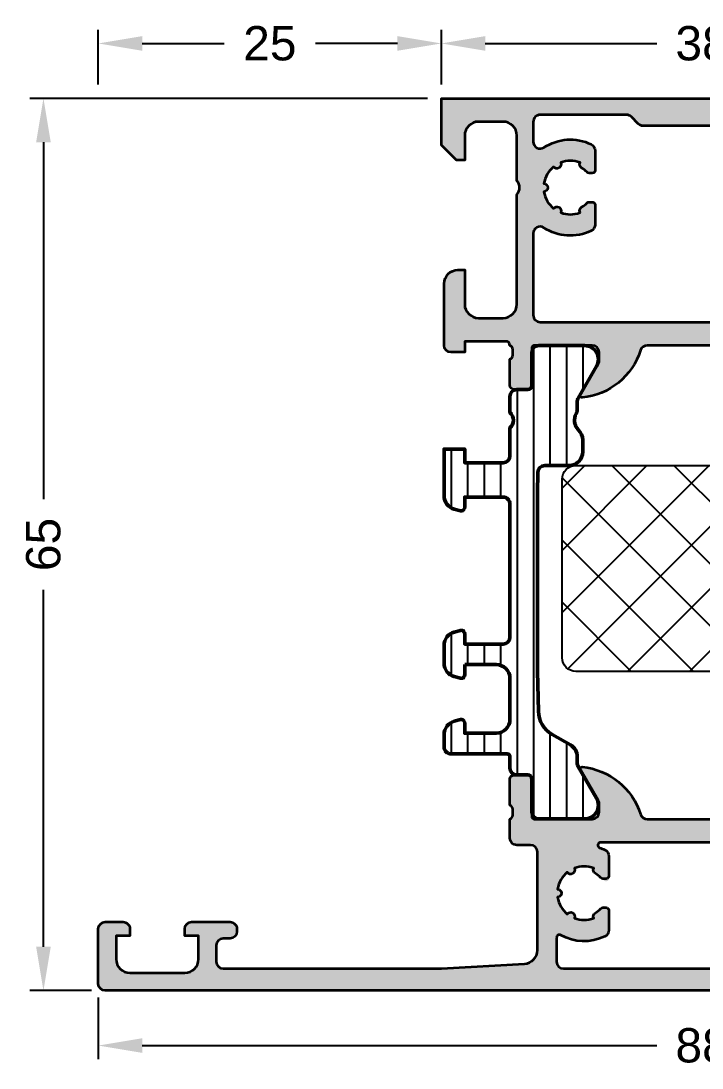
# Model space of a CAD drawing. Header units: millimetres. Extents: x 19 to 118.3, y 151.2 to 228.3.
# Drawn here: x 19 to 68.7, y 152 to 228.3 of the extents above; entities that cross this region are included whole.
import ezdxf

# ---------------------------------------------------------------- set-up
doc = ezdxf.new("R2010")
doc.units = ezdxf.units.MM
doc.header["$PDMODE"] = 1
doc.header["$PDSIZE"] = -0.001
for name, color, linetype, lineweight in [('S01_Bemaßung', 140, 'Continuous', 25), ('S03_AL_Kontur', 255, 'Continuous', 35), ('S04_AL_Schraffur', 253, 'Continuous', 25), ('S07_Isolation_Kontur', 91, 'Continuous', 50), ('S08_Isolation_Schraffur', 103, 'Continuous', 25), ('S35_Dämmung_Kontur', 3, 'Continuous', 25), ('S36_Dämmung_Schraffur', 120, 'Continuous', 25)]:
    doc.layers.add(name, color=color, linetype=linetype, lineweight=lineweight)
doc.styles.add('Arial', font='arial.ttf')
doc.dimstyles.new('1 zu 1', dxfattribs={"dimtxt": 2.5, "dimasz": 3.2, "dimexe": 1, "dimexo": 1, "dimgap": 1.5, "dimtad": 0, "dimdec": 1, "dimrnd": 0.5, "dimdsep": 46, "dimtxsty": 'Arial', "dimcen": 0, "dimclrd": 256, "dimclre": 256, "dimclrt": 256, "dimadec": 0, "dimazin": 0, "dimtfac": 1, "dimtdec": 1, "dimtofl": 0, "dimtmove": 0, "dimatfit": 1, "dimfxl": 1, "dimtolj": 1, "dimlwd": 25, "dimlwe": 25, "dimarcsym": 0})
pattern_1 = [(90, (0, 0), (-1.2, 7.347880794884119e-17), [])]

# ---------------------------------------------------------------- blocks, each defined once
blk = doc.blocks.new('581950_s')
at = {"layer": 'S04_AL_Schraffur'}
h = blk.add_hatch(color=256, dxfattribs=at)
h.dxf.hatch_style = 1
h.paths.add_polyline_path([(-56.21000000000001, 12.49999999999998, -0.4142135623730958), (-56.41000000000001, 12.69999999999999), (-56.41000000000001, 15.39999999999995, 0.4142135623730947), (-56.71000000000005, 15.69999999999999), (-57.69999999999997, 15.69999999999999, 0.4142135623730955), (-58.00000000000001, 15.39999999999995), (-58.00000000000001, 13.49999999999998, -0.3178372451957779), (-57.80000000000001, 13.21715728752537), (-57.8, 12.78284271247461, -0.3178372451957883), (-58.00000000000001, 12.49999999999999), (-58.00000000000001, 11.1, 0.4142135623730951), (-57.5, 10.6), (-56.49999999999999, 10.6, -0.4142135623730951), (-56, 10.1), (-56, 2.944488465311888, -0.3975921079079043), (-56.94295020946149, 1.946117130887915), (-63.00000000000001, 1.6), (-78.9, 1.600000000000003, -0.4142135623730957), (-79.4, 2.099999999999994), (-79.4, 3.300000000000001, -0.4142135623730951), (-78.9, 3.800000000000001), (-78.4, 3.800000000000001, 0.4142135623730939), (-77.9, 4.300000000000001, 0.5697274090743643), (-78.40000000000002, 4.999999999999993), (-81.20000000000002, 4.999999999999999, 0.4142135623730949), (-81.7, 4.500000000000006), (-81.7, 4), (-80.7, 4), (-80.7, 2.299999999999997, -0.4142135623730949), (-81.7, 1.299999999999997), (-85.70000000000002, 1.300000000000002, -0.414213562373098), (-86.70000000000002, 2.30000000000001), (-86.7, 4.000000000000001), (-85.7, 4.000000000000001), (-85.7, 4.499999999999992, 0.4142135623730951), (-86.20000000000002, 5), (-87.5, 5, 0.4142135623730948), (-88, 4.499999999999999), (-88, 0.5, 0.4142135623730949), (-87.5, 0), (-0.5, 0, 0.4142135623730949), (0, 0.5), (0, 4.499999999999999, 0.4142135623730953), (-0.5, 5.000000000000001), (-1.799999999999997, 5, 0.4142135623730945), (-2.299999999999997, 4.5), (-2.299999999999997, 4.000000000000001), (-1.299999999999997, 4.000000000000001), (-1.299999999999983, 2.300000000000006, -0.4142135623730976), (-2.299999999999983, 1.299999999999997), (-6.300000000000011, 1.299999999999997, -0.4142135623730976), (-7.300000000000011, 2.300000000000006), (-7.299999999999997, 4.000000000000001), (-6.299999999999997, 4.000000000000001), (-6.299999999999997, 4.499999999999999, 0.414213562373094), (-6.799999999999997, 4.999999999999998), (-9.600000000000001, 5.000000000000001, 0.4142135623730936), (-10.1, 4.500000000000001, 1.076162944455443), (-9.338771877431789, 3.739303984215583, -0.5688013135894707), (-8.600000000000001, 3.300000000000004), (-8.599999999999987, 2.100000000000016, -0.4142135623730996), (-9.100000000000001, 1.599999999999991), (-24.99999999999999, 1.6), (-31.05704979053853, 1.946117130887915, -0.3975921079079042), (-32.00000000000001, 2.944488465311895), (-32.00000000000001, 10.1, -0.4142135623730933), (-31.50000000000001, 10.6), (-30.5, 10.6, 0.4142135623730929), (-30, 11.1), (-30, 12.5, -0.3178372451957838), (-30.2, 12.78284271247461), (-30.2, 13.21715728752538, -0.3178372451957843), (-30, 13.5), (-30, 15.39999999999996, 0.4142135623730951), (-30.30000000000004, 15.7), (-31.28999999999996, 15.69999999999999, 0.4142135623730976), (-31.59, 15.39999999999996), (-31.59, 12.7, -0.4142135623730925), (-31.79, 12.5), (-36, 12.5, -0.414213562373094), (-36.49999999999999, 12.99999999999999), (-36.49999999999999, 13.7), (-35.11850454237764, 16.09282032302755, 0.6105378334010423), (-35.25165207940486, 16.29933548774935, 0.2992013024098273), (-39.52379788716601, 12.84758101255928, -0.3261337620560261), (-39.99999999999999, 12.49999999999999), (-48.00000000000001, 12.5, -0.326133762056025), (-48.47620211283399, 12.84758101255928, 0.2992013024098272), (-52.74834792059514, 16.29933548774935, 0.6105378334010375), (-52.88149545762238, 16.09282032302754), (-51.50000000000002, 13.69999999999999), (-51.50000000000002, 12.99999999999999, -0.4142135623730948), (-52.00000000000002, 12.49999999999999)])
h.paths.add_polyline_path([(-53.30442371937699, 8.9183198903325, -0.186933100128883), (-51.89557628062261, 8.9183198903325, 0.3918366946533263), (-51.77499999999981, 8.528941916244325, -0.07647775341244831), (-51.3836216324308, 8.214864864864866, 0.21024712146092), (-51.23618183030121, 8.149999999999997, 1.19962126597596), (-50.79999999999981, 8.349999999999998), (-50.79999999999981, 9.80370116691915, 0.288260422126538), (-51.08333333333315, 10.25431802807236, 0.02948123197206771), (-51.46486486486462, 10.41081081081079, -0.8471270883830349), (-51.39999999999976, 10.79999999999998), (-36.60000000000004, 10.79999999999999, -0.8471270883830417), (-36.53513513513518, 10.41081081081079, 0.0294812319720695), (-36.91666666666667, 10.25431802807234, 0.2882604221265366), (-37.20000000000002, 9.80370116691915), (-37.20000000000001, 8.34999999999999, 0.4142135623730914), (-37.00000000000001, 8.149999999999993, 0.3824112240604318), (-36.75834718393131, 8.036692547160431, -0.1113309304200772), (-36.22500000000001, 8.52894191624432, 0.3918366946533107), (-36.10442371937722, 8.918319890332493, -0.1869331001288865), (-34.69557628062282, 8.918319890332505, 0.925820099772047), (-34.17750064245414, 8.619208781175226, -0.1869331001288867), (-33.47307692307693, 7.399111109157282, 0.9258200997726229), (-33.47307692307693, 6.800888890842706, -0.1869331001288827), (-34.17750064245412, 5.580791218824782, 0.9258200997727468), (-34.69557628062283, 5.281680109667488, -0.1869331001288805), (-36.10442371937719, 5.281680109667509, 0.3918366946533119), (-36.22500000000001, 5.671058083755673, -0.07647775341244949), (-36.61637836756902, 5.985135135135132, 0.2102471214609144), (-36.7638181696986, 6.049999999999995, 1.199621265976004), (-37.20000000000001, 5.849999999999995), (-37.20000000000001, 4.396298833080838, 0.2882604221265336), (-36.91666666666667, 3.945681971927643, 0.243723788041521), (-33.69729729729731, 4.042091645223985, -0.5721834887355883), (-33.40000000000001, 3.867354024951071), (-33.40000000000001, 2.099999999999987, -0.4142135623730953), (-33.90000000000001, 1.599999999999987), (-54.1, 1.599999999999985, -0.4142135623730947), (-54.6, 2.099999999999984), (-54.6, 3.86735402495118, -0.5721834887356052), (-54.30270270270269, 4.042091645224092, 0.2437237880415377), (-51.08333333333314, 3.945681971927647, 0.2882604221265338), (-50.79999999999981, 4.396298833080833), (-50.79999999999981, 5.849999999999997, 0.4142135623730888), (-50.9999999999998, 6.049999999999997, 0.382411224060414), (-51.24165281606848, 6.163307452839602, -0.111330930420084), (-51.77499999999981, 5.671058083755669, 0.3918366946533235), (-51.89557628062261, 5.281680109667494, -0.1869331001288834), (-53.304423719377, 5.281680109667494, 0.9258200997726252), (-53.82249935754569, 5.58079121882478, -0.1869331001288832), (-54.52692307692288, 6.80088889084271, 0.9258200997725219), (-54.52692307692288, 7.39911110915728, -0.186933100128884), (-53.82249935754569, 8.61920878117521, 0.9258200997726783)], flags=16)
at = {"layer": 'S03_AL_Kontur'}
for points in [[(-48.47620211283399, 12.84758101255928, 0.3261337620560246), (-48.00000000000001, 12.5), (-39.99999999999999, 12.49999999999999, 0.326133762056025), (-39.52379788716601, 12.84758101255928, -0.2992013024098274), (-35.25165207940486, 16.29933548774935, -0.6105378334010445), (-35.11850454237764, 16.09282032302755), (-36.49999999999999, 13.69999999999999), (-36.49999999999999, 12.99999999999999, 0.414213562373095), (-36, 12.5), (-31.79, 12.5, 0.414213562373095), (-31.59, 12.7), (-31.59, 15.39999999999996, -0.414213562373095), (-31.28999999999996, 15.69999999999999), (-30.30000000000004, 15.7, -0.414213562373095), (-30, 15.39999999999996), (-30, 13.5, 0.3178372451957844), (-30.2, 13.21715728752538), (-30.2, 12.78284271247461, 0.3178372451957838), (-30, 12.5), (-30, 11.1, -0.414213562373095), (-30.5, 10.6), (-31.50000000000001, 10.6, 0.414213562373095), (-32.00000000000001, 10.1), (-32.00000000000001, 2.944488465311892, 0.3975921079079042), (-31.05704979053852, 1.946117130887915), (-25, 1.6), (-9.100000000000001, 1.599999999999991, 0.414213562373089), (-8.599999999999984, 2.09999999999999), (-8.6, 3.3, 0.4142135623730957), (-9.099999999999993, 3.799999999999994), (-9.6, 3.8, -0.414213562373094), (-10.1, 4.3), (-10.1, 4.500000000000001, -0.4142135623730937), (-9.6, 5.000000000000001), (-6.800000000000001, 4.999999999999999, -0.414213562373094), (-6.3, 4.5), (-6.3, 4.000000000000001), (-7.3, 4.000000000000001), (-7.300000000000011, 2.299999999999999, 0.4142135623730954), (-6.30000000000001, 1.299999999999997), (-2.299999999999984, 1.299999999999998, 0.4142135623730954), (-1.299999999999985, 2.299999999999998), (-1.3, 4.000000000000001), (-2.3, 4.000000000000001), (-2.3, 4.5, -0.414213562373094), (-1.799999999999997, 4.999999999999999), (-0.5000000000000002, 5, -0.4142135623730937), (-6.938893903907228e-17, 4.500000000000001), (-8.302440823111725e-18, 0.4999999999999999, -0.4142135623730948), (-0.4999999999999982, -1.387778780781446e-16), (-87.5, -1.734723475976807e-16, -0.4142135623730948), (-88, 0.5), (-88, 4.500000000000001, -0.4142135623730937), (-87.5, 5), (-86.20000000000002, 4.999999999999999, -0.414213562373094), (-85.7, 4.5), (-85.7, 4.000000000000001), (-86.7, 4.000000000000001), (-86.70000000000002, 2.299999999999999, 0.4142135623730955), (-85.70000000000002, 1.300000000000001), (-81.7, 1.299999999999998, 0.4142135623730953), (-80.7, 2.299999999999998), (-80.7, 4), (-81.7, 4), (-81.7, 4.5, -0.4142135623730944), (-81.20000000000002, 4.999999999999999), (-78.40000000000002, 4.999999999999993, -0.414213562373098), (-77.9, 4.499999999999994), (-77.9, 4.300000000000001, -0.4142135623730944), (-78.4, 3.8), (-78.9, 3.800000000000001, 0.414213562373095), (-79.4, 3.300000000000001), (-79.4, 2.099999999999982, 0.4142135623730842), (-78.90000000000002, 1.600000000000003), (-63.00000000000001, 1.600000000000002), (-56.94295020946149, 1.946117130887915, 0.3975921079079057), (-56, 2.944488465311893), (-56, 10.1, 0.414213562373095), (-56.49999999999999, 10.6), (-57.5, 10.6, -0.414213562373095), (-58.00000000000001, 11.1), (-58.00000000000001, 12.49999999999999, 0.3178372451957844), (-57.8, 12.78284271247461), (-57.80000000000001, 13.21715728752537, 0.3178372451957824), (-58.00000000000001, 13.49999999999998), (-58.00000000000001, 15.39999999999995, -0.414213562373095), (-57.69999999999997, 15.69999999999999), (-56.71000000000005, 15.69999999999999, -0.414213562373095), (-56.41000000000001, 15.39999999999995), (-56.41000000000001, 12.69999999999999, 0.414213562373095), (-56.21000000000001, 12.49999999999998), (-52.00000000000002, 12.49999999999999, 0.414213562373095), (-51.50000000000002, 12.99999999999999), (-51.50000000000002, 13.69999999999999), (-52.88149545762238, 16.09282032302754, -0.6105378334010115), (-52.74834792059515, 16.29933548774935, -0.2992013024098277)], [(-37.00000000000001, 6.049999999999995), (-36.7638181696986, 6.049999999999995, -0.210247121460916), (-36.61637836756902, 5.985135135135129, 0.0764777534124499), (-36.22500000000001, 5.67105808375567, -0.3918366946533232), (-36.1044237193772, 5.281680109667493, 0.186933100128883), (-34.69557628062282, 5.281680109667491, -0.9258200997726024), (-34.17750064245412, 5.580791218824777, 0.1869331001288835), (-33.47307692307693, 6.800888890842709, -0.9258200997725574), (-33.47307692307693, 7.399111109157282, 0.1869331001288832), (-34.17750064245412, 8.619208781175212, -0.9258200997725473), (-34.69557628062282, 8.918319890332498, 0.186933100128883), (-36.10442371937719, 8.9183198903325, -0.3918366946533279), (-36.22500000000001, 8.52894191624432, 0.0764777534124498), (-36.61637836756902, 8.214864864864861, -0.2102471214609078), (-36.76381816969859, 8.149999999999995), (-37.00000000000001, 8.149999999999993, -0.4142135623730966), (-37.20000000000001, 8.349999999999994), (-37.20000000000001, 9.80370116691915, -0.2882604221265337), (-36.91666666666668, 10.25431802807234, -0.02948123197207033), (-36.53513513513517, 10.4108108108108, 0.8471270883830293), (-36.60000000000004, 10.79999999999999), (-51.39999999999976, 10.79999999999998, 0.8471270883830185), (-51.46486486486463, 10.4108108108108, -0.02948123197206915), (-51.08333333333314, 10.25431802807235, -0.2882604221265289), (-50.79999999999981, 9.803701166919152), (-50.79999999999981, 8.349999999999998, -0.414213562373095), (-50.99999999999981, 8.149999999999997), (-51.23618183030121, 8.149999999999997, -0.2102471214609036), (-51.3836216324308, 8.214864864864857, 0.07647775341244925), (-51.7749999999998, 8.528941916244321, -0.3918366946533328), (-51.89557628062261, 8.9183198903325, 0.186933100128883), (-53.30442371937699, 8.9183198903325, -0.9258200997726793), (-53.82249935754569, 8.61920878117521, 0.1869331001288839), (-54.52692307692288, 7.399111109157282, -0.9258200997725302), (-54.52692307692288, 6.800888890842711, 0.1869331001288838), (-53.82249935754569, 5.580791218824778, -0.9258200997725479), (-53.304423719377, 5.281680109667494, 0.186933100128883), (-51.89557628062261, 5.281680109667493, -0.3918366946533307), (-51.7749999999998, 5.671058083755671, 0.07647775341244935), (-51.3836216324308, 5.985135135135135, -0.2102471214609078), (-51.23618183030122, 6.049999999999995), (-50.9999999999998, 6.049999999999997, -0.4142135623730901), (-50.79999999999981, 5.849999999999996), (-50.79999999999981, 4.396298833080841, -0.2882604221265395), (-51.08333333333314, 3.945681971927646, -0.243723788041538), (-54.3027027027027, 4.042091645224095, 0.5721834887355823), (-54.6, 3.867354024951185), (-54.6, 2.099999999999986, 0.4142135623730963), (-54.1, 1.599999999999985), (-33.90000000000001, 1.599999999999988, 0.4142135623730954), (-33.40000000000001, 2.099999999999988), (-33.40000000000001, 3.867354024951069, 0.5721834887355814), (-33.69729729729731, 4.042091645223985, -0.2437237880415216), (-36.91666666666668, 3.945681971927645, -0.2882604221265319), (-37.20000000000001, 4.396298833080839), (-37.20000000000001, 5.849999999999994, -0.4142135623730966)]]:
    blk.add_lwpolyline(points, format="xyb", close=True, dxfattribs=at)
blk = doc.blocks.new('587300_s')
at = {"layer": 'S04_AL_Schraffur'}
h = blk.add_hatch(color=256, dxfattribs=at)
h.dxf.hatch_style = 1
edge = h.paths.add_edge_path()
edge.add_arc((-37.30000000000001, -18), 0.4999999999999964, 179.9999999999996, 270, ccw=False)
edge.add_line((-37.8, -18), (-37.8, -13.50000000000001))
edge.add_arc((-36.8, -13.50000000000001), 1, 90, 179.9999999999999, ccw=False)
edge.add_line((-36.8, -12.50000000000001), (-36.3, -12.50000000000001))
edge.add_line((-36.3, -12.50000000000001), (-36.3, -15.00000000000001))
edge.add_arc((-35.3, -15.00000000000001), 1, 180, 270)
edge.add_line((-35.3, -16.00000000000001), (-33.5, -16.00000000000001))
edge.add_arc((-33.5, -15.00000000000001), 1, 270, 360)
edge.add_line((-32.5, -15.00000000000001), (-32.5, -6.999999999999995))
edge.add_arc((-33.025, -6.499999999999999), 0.7249999999999959, 316.3971810272966, 403.6028189727034)
edge.add_line((-32.5, -6.000000000000004), (-32.5, -2.700000000000009))
edge.add_arc((-33.5, -2.70000000000001), 1, 5.088887490341627e-14, 90)
edge.add_line((-33.5, -1.700000000000009), (-35.3, -1.700000000000009))
edge.add_arc((-35.3, -2.700000000000009), 0.9999999999999998, 90, 180)
edge.add_line((-36.3, -2.700000000000009), (-36.3, -4.500000000000009))
edge.add_line((-36.3, -4.500000000000009), (-36.90000000000001, -4.50000000000001))
edge.add_line((-36.90000000000001, -4.50000000000001), (-38, -3.400000000000008))
edge.add_line((-38, -3.400000000000008), (-38, 0))
edge.add_line((-38, 0), (0, 0))
edge.add_line((0, 0), (8.326672684688674e-16, -3.399999999999999))
edge.add_line((8.326672684688674e-16, -3.399999999999999), (-1.099999999999999, -4.500000000000001))
edge.add_line((-1.099999999999999, -4.500000000000001), (-1.699999999999999, -4.5))
edge.add_line((-1.699999999999999, -4.5), (-1.7, -2.7))
edge.add_arc((-2.7, -2.7), 1, 0, 90)
edge.add_line((-2.7, -1.7), (-4.500000000000002, -1.700000000000002))
edge.add_arc((-4.500000000000001, -2.7), 0.9999999999999987, 90.00000000000006, 180)
edge.add_line((-5.5, -2.700000000000001), (-5.5, -6))
edge.add_arc((-4.975000000000001, -6.499999999999999), 0.724999999999999, 136.3971810272964, 223.6028189727036)
edge.add_line((-5.5, -6.999999999999998), (-5.499999999999998, -15))
edge.add_arc((-4.499999999999996, -15.00000000000001), 1.000000000000002, 179.9999999999999, 269.9999999999999)
edge.add_line((-4.499999999999998, -16.00000000000001), (-2.7, -16))
edge.add_arc((-2.7, -15), 1, 270, 360.0000000000001)
edge.add_line((-1.699999999999999, -15), (-1.699999999999998, -12.5))
edge.add_line((-1.699999999999998, -12.5), (-1.199999999999995, -12.5))
edge.add_arc((-1.199999999999995, -13.5), 1, 0, 90, ccw=False)
edge.add_line((-0.1999999999999949, -13.5), (-0.199999999999995, -18))
edge.add_arc((-0.6999999999999932, -18), 0.4999999999999981, 269.9999999999998, 359.9999999999996, ccw=False)
edge.add_line((-0.699999999999995, -18.5), (-1.699999999999995, -18.5))
edge.add_line((-1.699999999999995, -18.5), (-1.699999999999995, -17.7))
edge.add_line((-1.699999999999995, -17.7), (-4.700000000000003, -17.7))
edge.add_arc((-4.700000000000003, -18), 0.3000000000000007, 90, 179.9999999999993)
edge.add_arc((-4.900000000000005, -18.28284271247462), 0.3000000000000024, 109.4712206344903, 180)
edge.add_line((-5.200000000000005, -18.28284271247462), (-5.200000000000005, -18.71715728752538))
edge.add_arc((-4.900000000000003, -18.71715728752538), 0.3000000000000016, 179.9999999999993, 250.5287793655092)
edge.add_line((-5.000000000000004, -19), (-5.000000000000004, -20.89999999999996))
edge.add_arc((-5.300000000000045, -20.89999999999996), 0.3000000000000416, -89.99999999999949, 6.252776074688882e-13, ccw=False)
edge.add_line((-5.300000000000042, -21.2), (-6.289999999999962, -21.2))
edge.add_arc((-6.289999999999964, -20.89999999999996), 0.3000000000000398, 180.0000000000007, 270.0000000000003, ccw=False)
edge.add_line((-6.590000000000003, -20.89999999999996), (-6.590000000000003, -18.2))
edge.add_arc((-6.790000000000003, -18.2), 0.1999999999999993, 1.017777498068329e-12, 90.00000000000026)
edge.add_line((-6.790000000000004, -18), (-11, -18))
edge.add_arc((-11, -18.5), 0.5, 90, 180)
edge.add_line((-11.5, -18.5), (-11.5, -19.2))
edge.add_line((-11.5, -19.2), (-10.11850454237764, -21.59282032302755))
edge.add_arc((-10.2381197846483, -21.6618802153517), 0.1381197846482974, -95.6225775507931, 29.999999999999773, ccw=False)
edge.add_arc((-9.761776758826198, -16.82339113815219), 5.000000000000004, 197.7484163560702, 264.37742244920645, ccw=False)
edge.add_arc((-15, -18.5), 0.4999999999999932, 17.74841635607013, 90.0000000000002)
edge.add_line((-15, -18), (-23.00000000000001, -18))
edge.add_arc((-23.00000000000001, -18.5), 0.5, 90, 162.2515836439297)
edge.add_arc((-28.23822324117382, -16.82339113815219), 5.000000000000005, 275.62257755079366, 342.2515836439299, ccw=False)
edge.add_arc((-27.76188021535171, -21.6618802153517), 0.1381197846482982, 149.9999999999998, 275.62257755079236, ccw=False)
edge.add_line((-27.88149545762237, -21.59282032302755), (-26.50000000000001, -19.2))
edge.add_line((-26.50000000000001, -19.2), (-26.50000000000001, -18.5))
edge.add_arc((-27.00000000000001, -18.5), 0.5, 0, 89.99999999999959)
edge.add_line((-27.00000000000001, -18), (-31.21000000000001, -18))
edge.add_arc((-31.21000000000001, -18.2), 0.2000000000000028, 90, 179.999999999999)
edge.add_line((-31.41000000000001, -18.2), (-31.41000000000001, -20.89999999999996))
edge.add_arc((-31.71000000000005, -20.89999999999996), 0.3000000000000398, -89.99999999999932, 0, ccw=False)
edge.add_line((-31.71000000000005, -21.2), (-32.69999999999997, -21.2))
edge.add_arc((-32.69999999999997, -20.89999999999996), 0.3000000000000398, 180, 270, ccw=False)
edge.add_line((-33.00000000000001, -20.89999999999996), (-33.00000000000001, -19))
edge.add_arc((-33.1, -18.71715728752538), 0.2999999999999976, 289.4712206344897, 360)
edge.add_line((-32.8, -18.71715728752538), (-32.8, -18.28284271247462))
edge.add_arc((-33.10000000000001, -18.28284271247462), 0.3000000000000043, 359.9999999999994, 430.528779365509)
edge.add_arc((-33.3, -18), 0.2999999999999972, 0, 90)
edge.add_line((-33.3, -17.7), (-36.30000000000001, -17.7))
edge.add_line((-36.30000000000001, -17.7), (-36.30000000000001, -18.5))
edge.add_line((-36.30000000000001, -18.5), (-37.30000000000001, -18.5))
edge = h.paths.add_edge_path(flags=16)
edge.add_arc((-30.79999999999999, -3.159341382301986), 0.5, 180, 303.3670129692313)
edge.add_arc((-28.6, -6.500000000000002), 3.500000000000004, 64.32071138054312, 123.36701296923181, ccw=False)
edge.add_arc((-27.29999999999999, -3.796298833080842), 0.4999999999999972, -2.2737367544323206e-13, 64.32071138054317, ccw=False)
edge.add_line((-26.8, -3.796298833080844), (-26.8, -5.249999999999999))
edge.add_arc((-27, -5.25), 0.2000000000000028, -89.99999999999898, 2.8421709430404007e-13, ccw=False)
edge.add_line((-27, -5.45), (-27.23618183030141, -5.45))
edge.add_arc((-27.23618183030142, -5.249999999999998), 0.200000000000002, 222.506642302707, 270.000000000001, ccw=False)
edge.add_arc((-28.6, -6.499999999999996), 1.649999999999999, 42.5066423027062, 59.99999999999986)
edge.add_arc((-27.625, -4.811250462620348), 0.2999999999999983, 154.4117257857694, 239.99999999999932, ccw=False)
edge.add_arc((-28.59999999999999, -6.500000000000002), 1.950000000000002, 68.82345157154036, 111.1765484284597)
edge.add_arc((-29.575, -4.811250462620345), 0.2999999999999981, -145.58827421422978, 25.588274214230182, ccw=False)
edge.add_arc((-28.6, -6.499999999999999), 1.949999999999998, 128.8234515715403, 171.1765484284597)
edge.add_arc((-30.55, -6.5), 0.2999999999999992, -85.5882742142295, 85.5882742142295, ccw=False)
edge.add_arc((-28.6, -6.499999999999997), 1.949999999999998, 188.8234515715404, 231.1765484284597)
edge.add_arc((-29.575, -8.188749537379653), 0.3000000000000002, -25.58827421423041, 145.5882742142295, ccw=False)
edge.add_arc((-28.6, -6.499999999999998), 1.950000000000002, 248.8234515715403, 291.1765484284597)
edge.add_arc((-27.625, -8.18874953737965), 0.2999999999999993, 120.0000000000008, 205.5882742142307, ccw=False)
edge.add_arc((-28.6, -6.500000000000002), 1.649999999999998, 300.0000000000002, 317.4933576972938)
edge.add_arc((-27.23618183030142, -7.750000000000002), 0.2000000000000014, 89.99999999999898, 137.4933576972927, ccw=False)
edge.add_line((-27.23618183030141, -7.55), (-27, -7.549999999999998))
edge.add_arc((-27, -7.749999999999998), 0.2000000000000002, -2.2737367544323206e-13, 89.99999999999898, ccw=False)
edge.add_line((-26.8, -7.749999999999999), (-26.8, -9.203701166919155))
edge.add_arc((-27.29999999999999, -9.203701166919155), 0.4999999999999964, -64.32071138054329, 0, ccw=False)
edge.add_arc((-28.6, -6.499999999999998), 3.500000000000003, 236.63298703076822, 295.67928861945694, ccw=False)
edge.add_arc((-30.8, -9.840658617698011), 0.499999999999999, 56.63298703076838, 180)
edge.add_line((-31.3, -9.840658617698011), (-31.3, -15.8))
edge.add_arc((-30.8, -15.80000000000001), 0.5, 179.9999999999998, 269.9999999999996)
edge.add_line((-30.8, -16.3), (-7.200000000000003, -16.3))
edge.add_arc((-7.200000000000001, -15.8), 0.5, 269.9999999999999, 360)
edge.add_line((-6.700000000000001, -15.8), (-6.700000000000001, -9.840658617698011))
edge.add_arc((-7.200000000000002, -9.840658617698011), 0.5000000000000009, 0, 123.3670129692319)
edge.add_arc((-9.400000000000006, -6.5), 3.5, 244.3207113805432, 303.36701296923184, ccw=False)
edge.add_arc((-10.7, -9.203701166919155), 0.5000000000000016, 180, 244.320711380543, ccw=False)
edge.add_line((-11.2, -9.203701166919155), (-11.2, -7.75))
edge.add_arc((-11, -7.75), 0.2000000000000011, 90, 180, ccw=False)
edge.add_line((-11, -7.549999999999999), (-10.76381816969859, -7.549999999999999))
edge.add_arc((-10.76381816969858, -7.749999999999997), 0.1999999999999984, 42.506642302705984, 90.00000000000051, ccw=False)
edge.add_arc((-9.399999999999999, -6.499999999999995), 1.650000000000005, 222.5066423027064, 240)
edge.add_arc((-10.375, -8.188749537379655), 0.3000000000000014, -25.588274214229784, 59.999999999999716, ccw=False)
edge.add_arc((-9.400000000000002, -6.500000000000001), 1.949999999999999, 248.8234515715403, 291.1765484284597)
edge.add_arc((-8.425, -8.188749537379653), 0.2999999999999993, 34.411725785769875, 205.5882742142299, ccw=False)
edge.add_arc((-9.4, -6.5), 1.949999999999999, 308.8234515715403, 351.1765484284596)
edge.add_arc((-7.450000000000002, -6.5), 0.2999999999999999, 94.41172578576999, 265.58827421423, ccw=False)
edge.add_arc((-9.4, -6.499999999999999), 1.949999999999999, 8.823451571540302, 51.17654842845965)
edge.add_arc((-8.425, -4.811250462620345), 0.2999999999999992, 154.4117257857704, 325.5882742142298, ccw=False)
edge.add_arc((-9.400000000000002, -6.500000000000001), 1.95, 68.82345157154035, 111.1765484284596)
edge.add_arc((-10.375, -4.811250462620345), 0.3000000000000006, -59.999999999999716, 25.588274214229614, ccw=False)
edge.add_arc((-9.4, -6.500000000000002), 1.650000000000001, 120, 137.4933576972936)
edge.add_arc((-10.76381816969858, -5.250000000000001), 0.1999999999999977, 269.999999999999, 317.49335769729305, ccw=False)
edge.add_line((-10.76381816969859, -5.449999999999999), (-11, -5.450000000000001))
edge.add_arc((-11, -5.25), 0.2000000000000011, 180, 270, ccw=False)
edge.add_line((-11.2, -5.25), (-11.2, -3.796298833080845))
edge.add_arc((-10.7, -3.796298833080846), 0.5, 115.67928861945691, 179.9999999999999, ccw=False)
edge.add_arc((-9.4, -6.5), 3.499999999999999, 56.63298703076822, 115.67928861945691, ccw=False)
edge.add_arc((-7.200000000000001, -3.159341382301987), 0.5000000000000003, 236.6329870307682, 360)
edge.add_line((-6.700000000000001, -3.159341382301987), (-6.700000000000001, -1.699999999999999))
edge.add_arc((-7.200000000000001, -1.7), 0.5, 2.544443745170813e-14, 90.0000000000001)
edge.add_line((-7.200000000000002, -1.199999999999999), (-13.49289321881345, -1.200000000000001))
edge.add_arc((-13.49289321881345, -1.7), 0.4999999999999998, 90, 134.9999999999999)
edge.add_line((-13.84644660940673, -1.346446609406726), (-14.35355339059327, -1.853553390593275))
edge.add_arc((-14.70710678118655, -1.500000000000002), 0.5000000000000001, 270.0000000000002, 315.00000000000017, ccw=False)
edge.add_line((-14.70710678118655, -2.000000000000002), (-23.29289321881346, -2.000000000000002))
edge.add_arc((-23.29289321881345, -1.500000000000003), 0.4999999999999991, 224.9999999999996, 269.9999999999996, ccw=False)
edge.add_line((-23.64644660940673, -1.853553390593274), (-24.15355339059328, -1.346446609406728))
edge.add_arc((-24.50710678118655, -1.700000000000002), 0.4999999999999996, 45.00000000000009, 90)
edge.add_line((-24.50710678118655, -1.200000000000002), (-30.8, -1.200000000000002))
edge.add_arc((-30.8, -1.700000000000001), 0.4999999999999982, 90, 180.0000000000003)
edge.add_line((-31.29999999999999, -1.700000000000004), (-31.29999999999999, -3.159341382301986))
at = {"layer": 'S03_AL_Kontur'}
for points in [[(-37.30000000000001, -18.5, -0.414213562373095), (-37.8, -18), (-37.8, -13.50000000000001, -0.414213562373095), (-36.8, -12.50000000000001), (-36.3, -12.50000000000001), (-36.3, -15.00000000000001, 0.414213562373095), (-35.3, -16.00000000000001), (-33.5, -16.00000000000001, 0.414213562373095), (-32.5, -15.00000000000001), (-32.5, -6.999999999999995, 0.3999999999999965), (-32.5, -6.000000000000004), (-32.5, -2.700000000000009, 0.4142135623730947), (-33.5, -1.700000000000009), (-35.3, -1.700000000000009, 0.414213562373095), (-36.3, -2.700000000000009), (-36.3, -4.500000000000009), (-36.90000000000001, -4.50000000000001), (-38, -3.400000000000008), (-38, 0), (0, 0), (8.326672684688674e-16, -3.399999999999999), (-1.099999999999999, -4.500000000000001), (-1.699999999999999, -4.5), (-1.7, -2.7, 0.414213562373095), (-2.7, -1.7), (-4.500000000000002, -1.700000000000002, 0.414213562373095), (-5.5, -2.700000000000001), (-5.5, -6, 0.4), (-5.5, -6.999999999999998), (-5.499999999999998, -15, 0.414213562373095), (-4.499999999999998, -16.00000000000001), (-2.7, -16, 0.414213562373095), (-1.699999999999999, -15), (-1.699999999999998, -12.5), (-1.199999999999995, -12.5, -0.414213562373095), (-0.1999999999999949, -13.5), (-0.199999999999995, -18, -0.4142135623730951), (-0.699999999999995, -18.5), (-1.699999999999995, -18.5), (-1.699999999999995, -17.7), (-4.700000000000003, -17.7, 0.4142135623730908), (-5.000000000000004, -18, 0.3178372451957855), (-5.200000000000005, -18.28284271247462), (-5.200000000000005, -18.71715728752538, 0.3178372451957835), (-5.000000000000004, -19), (-5.000000000000004, -20.89999999999996, -0.414213562373095), (-5.300000000000042, -21.2), (-6.289999999999962, -21.2, -0.414213562373095), (-6.590000000000003, -20.89999999999996), (-6.590000000000003, -18.2, 0.414213562373095), (-6.790000000000004, -18), (-11, -18, 0.414213562373095), (-11.5, -18.5), (-11.5, -19.2), (-10.11850454237764, -21.59282032302755, -0.6105378334010351), (-10.25165207940486, -21.79933548774935, -0.2992013024098273), (-14.52379788716602, -18.34758101255929, 0.3261337620560254), (-15, -18), (-23.00000000000001, -18, 0.3261337620560238), (-23.47620211283399, -18.34758101255929, -0.2992013024098273), (-27.74834792059514, -21.79933548774936, -0.6105378334010445), (-27.88149545762237, -21.59282032302755), (-26.50000000000001, -19.2), (-26.50000000000001, -18.5, 0.414213562373095), (-27.00000000000001, -18), (-31.21000000000001, -18, 0.414213562373095), (-31.41000000000001, -18.2), (-31.41000000000001, -20.89999999999996, -0.414213562373095), (-31.71000000000005, -21.2), (-32.69999999999997, -21.2, -0.414213562373095), (-33.00000000000001, -20.89999999999996), (-33.00000000000001, -19, 0.3178372451957844), (-32.8, -18.71715728752538), (-32.8, -18.28284271247462, 0.3178372451957858), (-33.00000000000001, -18, 0.4142135623730929), (-33.3, -17.7), (-36.30000000000001, -17.7), (-36.30000000000001, -18.5)], [(-31.29999999999999, -3.159341382301986, 0.597107762413804), (-30.525, -3.576923709514237, -0.2634940724148885), (-27.08333333333333, -3.345681971927652, -0.2882604221265344), (-26.8, -3.796298833080844), (-26.8, -5.249999999999999, -0.414213562373095), (-27, -5.45), (-27.23618183030141, -5.45, -0.2102471214609139), (-27.38362163243099, -5.385135135135135, 0.0764777534124499), (-27.775, -5.071058083755676, -0.3918366946533296), (-27.89557628062281, -4.681680109667496, 0.1869331001288837), (-29.30442371937719, -4.681680109667496, -0.9258200997725543), (-29.82249935754588, -4.980791218824782, 0.1869331001288837), (-30.52692307692307, -6.200888890842715, -0.92582009977255), (-30.52692307692307, -6.799111109157286, 0.1869331001288833), (-29.82249935754588, -8.019208781175214, -0.9258200997725529), (-29.30442371937719, -8.318319890332504, 0.1869331001288837), (-27.89557628062281, -8.318319890332502, -0.3918366946533326), (-27.775, -7.928941916244322, 0.0764777534124499), (-27.38362163243099, -7.614864864864863, -0.2102471214609139), (-27.23618183030141, -7.55), (-27, -7.549999999999998, -0.414213562373095), (-26.8, -7.749999999999999), (-26.8, -9.203701166919155, -0.2882604221265344), (-27.08333333333333, -9.654318028072346, -0.263494072414889), (-30.525, -9.42307629048576, 0.5971077624138041), (-31.3, -9.840658617698011), (-31.3, -15.8, 0.414213562373095), (-30.8, -16.3), (-7.200000000000002, -16.3, 0.414213562373095), (-6.700000000000001, -15.8), (-6.700000000000001, -9.840658617698011, 0.5971077624138055), (-7.475000000000003, -9.42307629048576, -0.2634940724148885), (-10.91666666666667, -9.654318028072348, -0.2882604221265335), (-11.2, -9.203701166919155), (-11.2, -7.75, -0.414213562373095), (-11, -7.549999999999999), (-10.76381816969859, -7.549999999999999, -0.2102471214609169), (-10.61637836756901, -7.614864864864865, 0.07647775341244972), (-10.225, -7.928941916244323, -0.3918366946533298), (-10.10442371937719, -8.318319890332504, 0.1869331001288836), (-8.695576280622811, -8.318319890332502, -0.9258200997725543), (-8.177500642454113, -8.019208781175218, 0.1869331001288834), (-7.473076923076924, -6.799111109157286, -0.9258200997725539), (-7.473076923076924, -6.200888890842715, 0.1869331001288836), (-8.177500642454113, -4.980791218824782, -0.92582009977255), (-8.695576280622813, -4.681680109667497, 0.1869331001288833), (-10.10442371937719, -4.681680109667497, -0.3918366946533298), (-10.225, -5.071058083755677, 0.07647775341245), (-10.61637836756901, -5.385135135135136, -0.2102471214609149), (-10.76381816969859, -5.449999999999999), (-11, -5.450000000000001, -0.414213562373095), (-11.2, -5.25), (-11.2, -3.796298833080845, -0.2882604221265333), (-10.91666666666667, -3.345681971927654, -0.2634940724148886), (-7.475000000000001, -3.576923709514239, 0.5971077624138046), (-6.700000000000001, -3.159341382301987), (-6.700000000000001, -1.699999999999999, 0.414213562373095), (-7.200000000000002, -1.199999999999999), (-13.49289321881345, -1.200000000000001, 0.1989123673796576), (-13.84644660940673, -1.346446609406726), (-14.35355339059327, -1.853553390593275, -0.1989123673796578), (-14.70710678118655, -2.000000000000002), (-23.29289321881346, -2.000000000000002, -0.1989123673796584), (-23.64644660940673, -1.853553390593274), (-24.15355339059328, -1.346446609406728, 0.1989123673796576), (-24.50710678118655, -1.200000000000002), (-30.8, -1.200000000000002, 0.4142135623730955), (-31.29999999999999, -1.700000000000004)]]:
    blk.add_lwpolyline(points, format="xyb", close=True, dxfattribs=at)
blk = doc.blocks.new('30065126_s')
at = {"layer": 'S08_Isolation_Schraffur'}
h = blk.add_hatch(dxfattribs=at)
h.set_pattern_fill('LINIE', color=256, scale=1.2, angle=90)
h.set_pattern_definition(pattern_1)
h.paths.add_polyline_path([(4.966987298107768, 30.66474411167423), (6.309474411167413, 32.98999999999999, 0.5773502691896258), (5.443449007382979, 34.48999999999999), (2.1, 34.48999999999999, 0.4142135623730955), (1.599999999999993, 33.98999999999999), (1.599999999999992, 31.58999999999999, -0.4142135623730947), (1.299999999999992, 31.28999999999999), (0.4999999999999898, 31.28999999999999, 0.4142135623730976), (-9.769962616701378e-15, 30.78999999999998), (-2.664535259100376e-15, 29.95, -0.4142135623730978), (-0.2000000000000028, 29.75), (-4.300000000000008, 29.75, 0.4142135623730963), (-4.800000000000011, 29.24999999999999), (-4.800000000000008, 28.34344443341534, 0.3394542588633718), (-4.05881904510254, 27.37751860712628), (-3.614704761275647, 27.25851854342773, 0.4931454260313075), (-3.300000000000011, 27.5), (-3.300000000000011, 28.24999999999999), (-1.000000000000005, 28.25, -0.4142135623730958), (-2.664535259100376e-15, 27.25), (-3.552713678800501e-15, 24.24999999999999, -0.4142135623730951), (-1.000000000000004, 23.24999999999999), (-3.30000000000001, 23.24999999999999), (-3.300000000000011, 24, 0.4931454260313055), (-3.614704761275645, 24.24148145657226), (-4.058819045102542, 24.12248139287371, 0.3394542588633745), (-4.800000000000008, 23.15655556658465), (-4.800000000000001, 21.84344443341532, 0.3394542588633783), (-4.058819045102508, 20.87751860712626), (-3.614704761275625, 20.75851854342773, 0.4931454260313001), (-3.299999999999999, 20.99999999999999), (-3.300000000000001, 21.74999999999999), (-0.5000000000000027, 21.74999999999999, -0.4142135623730951), (-2.664535259100376e-15, 21.24999999999999), (-2.664535259100376e-15, 11.54999999999999, -0.414213562373093), (-0.5, 11.05), (-3.299999999999998, 11.05), (-3.299999999999999, 11.8, 0.4931454260312998), (-3.614704761275629, 12.04148145657227), (-4.058819045102517, 11.92248139287373, 0.3394542588633769), (-4.799999999999999, 10.95655556658466), (-4.800000000000001, 7.549999999999997), (-3.299999999999997, 7.549999999999986), (-3.299999999999998, 8.549999999999986), (-0.5000000000000036, 8.549999999999994, -0.4142135623730951), (-3.552713678800501e-15, 8.049999999999994), (-2.664535259100376e-15, 6.009016994374953, -0.4472135954999604), (-2.664535259100376e-15, 4.890983005625053), (0, 3.710000000000004, 0.4142135623730961), (0.5000000000000018, 3.210000000000001), (1.300000000000001, 3.210000000000004, -0.4142135623730961), (1.600000000000001, 2.910000000000004), (1.600000000000002, 0.5099999999999945, 0.4142135623730929), (2.1, 0.01000000000000156), (5.443449007382993, 0.00999999999999801, 0.5773502691896287), (6.309474411167429, 1.509999999999994), (4.900000000000004, 3.951281292110188), (4.9, 4.70166852264521, 0.1313259594334732), (4.833333333333332, 4.951112348430133, -0.3418863450050338), (4.999999999999998, 6.164142842854282, 0.2015127546239949), (5.299999999999998, 6.878285685708569), (5.299999999999998, 7.75, 0.4142135623730955), (4.3, 8.75), (2.537425353830617, 8.75, -0.4069560149708254), (2.037579630138825, 9.23758015672281), (1.999999999999996, 10.74999999999998), (1.999999999999996, 23.74999999999997), (2.072134548628025, 26.65310794246356, -0.261303707249851), (3.071517443395185, 28.33547937692368), (4.400000000000002, 29.1024791385932, 0.3620538586333352), (4.920757454549946, 30.27217278696074, -0.2060317209221932)])
at = {"layer": 'S07_Isolation_Kontur'}
blk.add_lwpolyline([(-3.30000000000001, 23.24999999999999), (-1.000000000000003, 23.24999999999999, 0.4142135623730951), (-3.538835890992686e-15, 24.24999999999999), (-2.289834988289385e-15, 27.25, 0.414213562373095), (-1.000000000000004, 28.25), (-3.300000000000011, 28.24999999999999), (-3.300000000000011, 27.5, -0.4931454260313003), (-3.614704761275642, 27.25851854342773), (-4.058819045102532, 27.37751860712627, -0.3394542588633755), (-4.800000000000008, 28.34344443341534), (-4.800000000000012, 29.25, -0.414213562373095), (-4.300000000000004, 29.75), (-0.2000000000000025, 29.75, 0.4142135623730886), (-2.289834988289385e-15, 29.94999999999999), (-1.006139616066548e-14, 30.78999999999999, -0.4142135623730937), (0.4999999999999905, 31.28999999999999), (1.299999999999991, 31.28999999999999, 0.4142135623730973), (1.599999999999991, 31.58999999999999), (1.599999999999994, 33.98999999999999, -0.414213562373095), (2.099999999999997, 34.48999999999999), (5.443449007382977, 34.48999999999999, -0.5773502691896232), (6.309474411167417, 32.98999999999999), (4.966987298107768, 30.66474411167423, 0.1316524975873948), (4.899999999999992, 30.41474411167423), (4.9, 29.96850454237763, -0.2679491924311221), (4.400000000000001, 29.1024791385932), (3.071517443395186, 28.33547937692368, 0.261303707249851), (2.072134548628025, 26.65310794246356), (2.000308552616415, 23.76241792689397, 0.006210640263823304), (1.999999999999996, 23.73757824033959), (1.999999999999996, 10.75), (2.037579630138825, 9.237580156722812, 0.4069560149708271), (2.537425353830616, 8.749999999999998), (4.300000000000001, 8.750000000000002, -0.414213562373095), (5.299999999999998, 7.750000000000002), (5.299999999999998, 6.878285685708569, -0.201512754623995), (4.999999999999997, 6.164142842854282, 0.3418863450050326), (4.833333333333332, 4.951112348430138, -0.1313259594334769), (4.9, 4.701668522645207), (4.900000000000003, 4.085255888325754, 0.1316524975873962), (4.966987298107783, 3.835255888325753), (6.309474411167424, 1.509999999999998, -0.5773502691896271), (5.443449007382994, 0.01000000000000156), (2.100000000000001, 0.00999999999999801, -0.4142135623730976), (1.600000000000003, 0.509999999999998), (1.6, 2.91, 0.4142135623730973), (1.3, 3.210000000000001), (0.5000000000000014, 3.209999999999999, -0.4142135623730937), (0, 3.710000000000001), (-2.289834988289385e-15, 4.890983005625056, 0.4472135954999584), (-2.359223927328458e-15, 6.009016994374951), (-2.289834988289385e-15, 8.049999999999994, 0.414213562373095), (-0.5000000000000023, 8.549999999999994), (-3.299999999999998, 8.549999999999992), (-3.299999999999998, 7.549999999999992), (-4.8, 7.549999999999994), (-4.799999999999999, 10.95655556658466, -0.3394542588633769), (-4.058819045102516, 11.92248139287373), (-3.614704761275627, 12.04148145657227, -0.4931454260313026), (-3.299999999999998, 11.8), (-3.299999999999998, 11.05), (-0.5000000000000022, 11.05, 0.4142135623731003), (-2.289834988289385e-15, 11.55), (-2.289834988289385e-15, 21.24999999999999, 0.414213562373095), (-0.5000000000000023, 21.74999999999999), (-3.299999999999999, 21.74999999999999), (-3.299999999999999, 20.99999999999999, -0.4931454260313009), (-3.614704761275627, 20.75851854342773), (-4.05881904510251, 20.87751860712626, -0.3394542588633789), (-4.800000000000001, 21.84344443341533), (-4.800000000000007, 23.15655556658465, -0.3394542588633764), (-4.058819045102531, 24.12248139287372), (-3.614704761275641, 24.24148145657226, -0.4931454260313042), (-3.300000000000011, 23.99999999999999)], format="xyb", close=True, dxfattribs=at)
blk = doc.blocks.new('662017_s')
blk.add_blockref('30065126_s', (0, 0))
blk = doc.blocks.new('30065191_s')
at = {"layer": 'S08_Isolation_Schraffur'}
h = blk.add_hatch(dxfattribs=at)
h.set_pattern_fill('LINIE', color=256, scale=1.2, angle=90)
h.set_pattern_definition(pattern_1)
h.paths.add_polyline_path([(4.400000000000004, 29.1024791385932, 0.3620538586333379), (4.920757454549956, 30.27217278696076, -0.2060317209221996), (4.966987298107783, 30.66474411167425), (6.309474411167422, 32.98999999999999, 0.577350269189626), (5.443449007382986, 34.49), (2.100000000000008, 34.49000000000001, 0.4142135623730954), (1.600000000000002, 33.99), (1.599999999999999, 31.59, -0.4142135623730948), (1.299999999999999, 31.29), (0.5000000000000009, 31.29, 0.4142135623730947), (8.881784197001252e-16, 30.79), (-4.440892098500626e-16, 29.95, -0.4142135623730946), (-0.2000000000000006, 29.75), (-4.300000000000008, 29.75, 0.4142135623730963), (-4.800000000000011, 29.25), (-4.800000000000006, 28.34344443341534, 0.3394542588633714), (-4.058819045102537, 27.37751860712628), (-3.614704761275645, 27.25851854342773, 0.4931454260313075), (-3.30000000000001, 27.5), (-3.300000000000009, 28.25), (-1.000000000000003, 28.25, -0.4142135623730955), (-8.881784197001252e-16, 27.25), (-1.77635683940025e-15, 24.25, -0.4142135623730951), (-1.000000000000002, 23.25), (-3.300000000000007, 23.25), (-3.30000000000001, 24, 0.4931454260313055), (-3.614704761275643, 24.24148145657227), (-4.058819045102539, 24.12248139287372, 0.3394542588633743), (-4.800000000000004, 23.15655556658466), (-4.799999999999999, 21.84344443341533, 0.3394542588633791), (-4.058819045102505, 20.87751860712626), (-3.614704761275623, 20.75851854342773, 0.4931454260313001), (-3.299999999999996, 21), (-3.299999999999997, 21.75), (-0.5000000000000009, 21.75, -0.414213562373095), (-8.881784197001252e-16, 21.25), (1.332267629550188e-15, 11.55, -0.4142135623730943), (-0.5000000000000018, 11.05), (-3.299999999999996, 11.05000000000001), (-3.299999999999995, 11.80000000000001, 0.4931454260312981), (-3.614704761275625, 12.04148145657227), (-4.058819045102517, 11.92248139287374, 0.3394542588633781), (-4.800000000000004, 10.95655556658467), (-4.800000000000004, 7.550000000000004), (-3.299999999999995, 7.550000000000008), (-3.299999999999996, 8.550000000000008), (-0.5000000000000027, 8.550000000000008, -0.4142135623730958), (-8.881784197001252e-16, 8.050000000000004), (-4.440892098500626e-16, 6.009016994374957, -0.4472135954999563), (-4.440892098500626e-16, 4.890983005625063), (4.440892098500626e-16, 3.710000000000004, 0.4142135623730945), (0.5000000000000013, 3.210000000000004), (1.299999999999999, 3.210000000000004, -0.4142135623730958), (1.6, 2.910000000000004), (1.600000000000002, 0.5100000000000016, 0.4142135623730961), (2.100000000000001, 0.01000000000000156), (5.443449007382994, 0.01000000000000512, 0.5773502691896268), (6.309474411167427, 1.510000000000002), (4.900000000000002, 3.951281292110199), (4.900000000000002, 4.701668522645214, 0.1313259594334767), (4.833333333333336, 4.951112348430144, -0.3418863450050333), (5, 6.164142842854289, 0.2015127546239949), (5.3, 6.878285685708576), (5.3, 7.650000000000006, -0.4142135623730919), (5.6, 7.950000000000003), (8.9, 7.950000000000003, 1), (8.900000000000002, 8.75), (6.899999999999999, 8.750000000000007, -0.414213562373096), (6.600000000000001, 9.050000000000008), (6.600000000000001, 9.250000000000004, 0.9610601347430677), (5.984604989415152, 9.144868329805057, -0.511918293852483), (5.699999999999997, 8.750000000000007), (2.537425353830619, 8.750000000000007, -0.406956014970825), (2.037579630138827, 9.237580156722817), (1.999999999999998, 10.75000000000001), (1.999999999999997, 22.74999999999998, -0.4142135623730933), (2.999999999999988, 23.74999999999998), (5.699999999999993, 23.75, -0.4142135623730966), (5.999999999999996, 23.45), (5.999999999999996, 23.25, 0.9610601347430692), (6.615395010584844, 23.35513167019495, -0.5119182938524846), (6.9, 23.75), (8.899999999999995, 23.75, 1), (8.899999999999995, 24.55), (2.327424682952418, 24.55000000000001, -0.4215085466203933), (2.027517248737344, 24.85745190596632), (2.072134548628027, 26.65310794246356, -0.261303707249851), (3.071517443395186, 28.33547937692369)])
at = {"layer": 'S07_Isolation_Kontur'}
blk.add_lwpolyline([(-3.300000000000008, 23.25), (-1.000000000000002, 23.25, 0.4142135623730951), (-1.838806884535416e-15, 24.25), (-5.898059818321144e-16, 27.25, 0.414213562373095), (-1.000000000000002, 28.25), (-3.30000000000001, 28.25), (-3.300000000000009, 27.5, -0.4931454260313003), (-3.61470476127564, 27.25851854342773), (-4.05881904510253, 27.37751860712628, -0.3394542588633755), (-4.800000000000006, 28.34344443341535), (-4.80000000000001, 29.25, -0.414213562373095), (-4.300000000000002, 29.75), (-0.2000000000000008, 29.75, 0.4142135623730886), (-5.898059818321144e-16, 29.95), (5.204170427930421e-16, 30.79, -0.414213562373095), (0.500000000000001, 31.29), (1.299999999999999, 31.29, 0.414213562373095), (1.6, 31.59), (1.600000000000002, 33.99, -0.414213562373095), (2.100000000000005, 34.49000000000001), (5.443449007382986, 34.49, -0.577350269189624), (6.309474411167424, 32.99), (4.966987298107782, 30.66474411167425, 0.1316524975873957), (4.900000000000002, 30.41474411167425), (4.900000000000002, 29.96850454237764, -0.2679491924311221), (4.400000000000003, 29.1024791385932), (3.071517443395188, 28.33547937692369, 0.261303707249851), (2.072134548628027, 26.65310794246356), (2.027517248737344, 24.85745190596632, 0.4215085466203942), (2.327424682952418, 24.55000000000001), (8.899999999999995, 24.55, -0.9999999999999999), (8.899999999999995, 23.75), (6.899999999999999, 23.75, 0.414213562373095), (6.599999999999999, 23.45), (6.6, 23.25, -0.9999999999999999), (5.999999999999996, 23.25), (5.999999999999996, 23.45, 0.414213562373094), (5.699999999999995, 23.75), (2.999999999999992, 23.74999999999998, 0.414213562373095), (1.999999999999997, 22.74999999999998), (1.999999999999998, 10.75), (2.037579630138827, 9.237580156722819, 0.4069560149708264), (2.537425353830618, 8.750000000000007), (5.699999999999998, 8.750000000000007, 0.414213562373095), (5.999999999999997, 9.050000000000008), (5.999999999999997, 9.250000000000004, -0.9999999999999999), (6.600000000000001, 9.250000000000004), (6.600000000000001, 9.050000000000004, 0.414213562373095), (6.900000000000001, 8.750000000000005), (8.9, 8.750000000000004, -0.9999999999999999), (8.9, 7.950000000000003), (5.6, 7.950000000000003, 0.414213562373095), (5.3, 7.650000000000002), (5.3, 6.878285685708576, -0.201512754623995), (4.999999999999999, 6.164142842854289, 0.3418863450050333), (4.833333333333335, 4.951112348430145, -0.1313259594334769), (4.900000000000002, 4.701668522645214), (4.900000000000002, 4.085255888325758, 0.1316524975873962), (4.966987298107782, 3.835255888325758), (6.309474411167424, 1.510000000000003, -0.577350269189628), (5.443449007382994, 0.01000000000000512), (2.1, 0.01000000000000156, -0.4142135623730976), (1.600000000000002, 0.5100000000000051), (1.6, 2.910000000000004, 0.414213562373095), (1.299999999999999, 3.210000000000004), (0.5000000000000021, 3.210000000000004, -0.414213562373095), (5.898059818321144e-16, 3.710000000000004), (-5.898059818321144e-16, 4.890983005625063, 0.4472135954999584), (-6.591949208711867e-16, 6.009016994374958), (-5.898059818321144e-16, 8.050000000000006, 0.414213562373095), (-0.5000000000000006, 8.550000000000008), (-3.299999999999995, 8.550000000000008), (-3.299999999999995, 7.550000000000008), (-4.800000000000004, 7.550000000000008), (-4.800000000000005, 10.95655556658467, -0.3394542588633768), (-4.058819045102523, 11.92248139287373), (-3.614704761275625, 12.04148145657227, -0.4931454260313026), (-3.299999999999996, 11.80000000000001), (-3.299999999999996, 11.05000000000001), (-0.5000000000000004, 11.05000000000001, 0.4142135623730951), (9.367506770274758e-16, 11.55000000000001), (-5.898059818321144e-16, 21.25, 0.414213562373095), (-0.5000000000000006, 21.75), (-3.299999999999998, 21.75), (-3.299999999999997, 21, -0.4931454260313009), (-3.614704761275625, 20.75851854342773), (-4.058819045102508, 20.87751860712627, -0.3394542588633789), (-4.799999999999999, 21.84344443341534), (-4.800000000000005, 23.15655556658466, -0.3394542588633764), (-4.058819045102529, 24.12248139287372), (-3.614704761275639, 24.24148145657227, -0.4931454260313042), (-3.300000000000009, 24)], format="xyb", close=True, dxfattribs=at)
blk = doc.blocks.new('30065183_s')
at = {"layer": 'S36_Dämmung_Schraffur'}
h = blk.add_hatch(dxfattribs=at)
h.set_pattern_fill('NETZ', color=256, scale=3.2, angle=45)
h.set_pattern_definition([(45, (0, 0), (-2.262741699796952, 2.262741699796952), []), (135, (0, 0), (-2.262741699796952, -2.262741699796952), [])])
h.paths.add_polyline_path([(24.2, 5.499999999999996, 0.4142135623730951), (23.2, 6.499999999999993), (6.9, 6.499999999999995, 0.4142135623730963), (6.6, 6.199999999999993), (6.600000000000001, 5.999999999999996, -1), (5.999999999999997, 5.999999999999996), (5.999999999999997, 6.19999999999999, 0.4142135623730966), (5.699999999999994, 6.499999999999991), (2.999999999999992, 6.499999999999975, 0.4142135623730933), (1.999999999999998, 5.499999999999975), (1.999999999999998, -6.500000000000002), (2.037579630138827, -8.012419843277184, 0.4069560149708265), (2.537425353830617, -8.499999999999996), (5.699999999999998, -8.499999999999996, 0.4142135623730959), (5.999999999999998, -8.199999999999996), (5.999999999999998, -8, -1), (6.600000000000001, -8), (6.600000000000001, -8.2, 0.4142135623730951), (6.900000000000002, -8.5), (23.2, -8.5, 0.4142135623730951), (24.2, -7.5)])
at = {"layer": 'S35_Dämmung_Kontur'}
blk.add_lwpolyline([(23.2, 6.499999999999993, -0.414213562373095), (24.2, 5.499999999999996), (24.2, -7.5, -0.414213562373095), (23.2, -8.5), (6.900000000000002, -8.5, -0.414213562373095), (6.600000000000001, -8.2), (6.600000000000001, -8, 0.9999999999999999), (5.999999999999998, -8), (5.999999999999998, -8.199999999999996, -0.414213562373095), (5.699999999999998, -8.499999999999996), (2.537425353830618, -8.499999999999996, -0.4069560149708264), (2.037579630138827, -8.012419843277184), (1.999999999999998, -6.5), (1.999999999999998, 5.499999999999975, -0.414213562373095), (2.999999999999998, 6.499999999999975), (5.699999999999994, 6.499999999999991, -0.414213562373094), (5.999999999999997, 6.199999999999992), (5.999999999999997, 5.999999999999995, 0.9999999999999999), (6.600000000000001, 5.999999999999996), (6.6, 6.199999999999994, -0.414213562373095), (6.899999999999999, 6.499999999999995)], format="xyb", close=True, dxfattribs=at)
blk = doc.blocks.new('662019_s')
for name, p in [('30065191_s', (0, 0)), ('30065183_s', (1.498801083243961e-15, 17.25))]:
    blk.add_blockref(name, p)
blk = doc.blocks.new('575810_s')
for name, p in [('587300_s', (63, 65)), ('581950_s', (88, 0))]:
    blk.add_blockref(name, p)
at = {"extrusion": (9.723461371657985e-63, -6.885730459124321e-46, -1), "rotation": 180}
blk.add_blockref('662017_s', (-29.99999999999999, 47), dxfattribs=at)
at = {"rotation": 180}
blk.add_blockref('662019_s', (58.00000000000001, 47.00871621231127), dxfattribs=at)
blk = doc.blocks.new('*D17')
at = {"layer": 'Defpoints', "color": 0, "transparency": 16777216}
for p in [(24.65844319020624, 158.1241023796105), (112.6584431902062, 158.1241023796105), (112.6584431902062, 153.6241023796105)]:
    blk.add_point(p, dxfattribs=at)
at = {"layer": 'S01_Bemaßung', "lineweight": 25, "transparency": 16777216}
for p, q in [((24.65844319020624, 157.1241023796105), (24.65844319020624, 152.6241023796105)), ((112.6584431902062, 157.1241023796105), (112.6584431902062, 152.6241023796105)), ((27.85844319020624, 153.6241023796105), (65.36359325841907, 153.6241023796105)), ((109.4584431902062, 153.6241023796105), (71.95329312199341, 153.6241023796105))]:
    blk.add_line(p, q, dxfattribs=at)
at = {"layer": 'S01_Bemaßung', "transparency": 16777216}
for points in [[(27.85844319020624, 154.1574357129439), (27.85844319020624, 153.0907690462772), (24.65844319020624, 153.6241023796105)], [(109.4584431902062, 154.1574357129439), (109.4584431902062, 153.0907690462772), (112.6584431902062, 153.6241023796105)]]:
    blk.add_solid(points, dxfattribs=at)
at = {"layer": 'S01_Bemaßung', "transparency": 16777216, "insert": (68.65844319020624, 153.6241023796105), "char_height": 2.5, "attachment_point": 5, "style": 'Arial'}
blk.add_mtext('\\A1;88', dxfattribs=at)
blk = doc.blocks.new('*D18')
at = {"layer": 'Defpoints', "color": 0, "transparency": 16777216}
for p in [(49.65844319020627, 222.6241023796106), (20.65857877453487, 157.6241023796106), (25.15844319020626, 157.6241023796106)]:
    blk.add_point(p, dxfattribs=at)
at = {"layer": 'S01_Bemaßung', "lineweight": 25, "transparency": 16777216}
for p, q in [((48.65844319020627, 222.6241023796106), (19.65857877453486, 222.6241023796106)), ((20.65857877453486, 219.4241023796106), (20.65857877453487, 193.4308895555997)), ((20.65857877453487, 160.8241023796106), (20.65857877453487, 186.8173152036215)), ((24.15844319020626, 157.6241023796106), (19.65857877453487, 157.6241023796106))]:
    blk.add_line(p, q, dxfattribs=at)
at = {"layer": 'S01_Bemaßung', "transparency": 16777216}
for points in [[(20.12524544120152, 219.4241023796106), (21.19191210786819, 219.4241023796106), (20.65857877453486, 222.6241023796106)], [(20.12524544120154, 160.8241023796106), (21.19191210786821, 160.8241023796106), (20.65857877453487, 157.6241023796106)]]:
    blk.add_solid(points, dxfattribs=at)
at = {"layer": 'S01_Bemaßung', "transparency": 16777216, "insert": (20.65857877453492, 190.1241023796106), "char_height": 2.5, "attachment_point": 5, "rotation": 90, "style": 'Arial'}
blk.add_mtext('\\A1;65', dxfattribs=at)
blk = doc.blocks.new('*D19')
at = {"layer": 'Defpoints', "color": 0, "transparency": 16777216}
for p in [(87.65844319020624, 226.6241006804331), (49.65844319020624, 222.6241023796105), (87.65844319020624, 222.6241023796105)]:
    blk.add_point(p, dxfattribs=at)
at = {"layer": 'S01_Bemaßung', "lineweight": 25, "transparency": 16777216}
for p, q in [((49.65844319020624, 223.6241023796105), (49.65844319020624, 227.6241006804331)), ((87.65844319020624, 223.6241023796105), (87.65844319020624, 227.6241006804331)), ((52.85844319020624, 226.6241006804331), (65.36615123931948, 226.6241006804331)), ((84.45844319020624, 226.6241006804331), (71.950735141093, 226.6241006804331))]:
    blk.add_line(p, q, dxfattribs=at)
at = {"layer": 'S01_Bemaßung', "transparency": 16777216}
for points in [[(52.85844319020624, 227.1574340137664), (52.85844319020624, 226.0907673470997), (49.65844319020624, 226.6241006804331)], [(84.45844319020624, 227.1574340137664), (84.45844319020624, 226.0907673470997), (87.65844319020624, 226.6241006804331)]]:
    blk.add_solid(points, dxfattribs=at)
at = {"layer": 'S01_Bemaßung', "transparency": 16777216, "insert": (68.65844319020624, 226.6241006804331), "char_height": 2.5, "attachment_point": 5, "style": 'Arial'}
blk.add_mtext('\\A1;38', dxfattribs=at)
blk = doc.blocks.new('*D20')
at = {"layer": 'Defpoints', "color": 0, "transparency": 16777216}
for p in [(49.65844319020624, 226.6241006804331), (24.65844319020607, 222.6241023796106), (49.65844319020624, 222.6241023796105)]:
    blk.add_point(p, dxfattribs=at)
at = {"layer": 'S01_Bemaßung', "lineweight": 25, "transparency": 16777216}
for p, q in [((24.65844319020607, 223.6241023796106), (24.65844319020607, 227.6241006804331)), ((49.65844319020624, 223.6241023796105), (49.65844319020624, 227.6241006804331)), ((27.85844319020607, 226.6241006804331), (33.83716078911475, 226.6241006804331)), ((46.45844319020624, 226.6241006804331), (40.47972559129757, 226.6241006804331))]:
    blk.add_line(p, q, dxfattribs=at)
at = {"layer": 'S01_Bemaßung', "transparency": 16777216}
for points in [[(27.85844319020607, 227.1574340137664), (27.85844319020607, 226.0907673470997), (24.65844319020607, 226.6241006804331)], [(46.45844319020624, 227.1574340137664), (46.45844319020624, 226.0907673470997), (49.65844319020624, 226.6241006804331)]]:
    blk.add_solid(points, dxfattribs=at)
at = {"layer": 'S01_Bemaßung', "transparency": 16777216, "insert": (37.15844319020616, 226.6241006804331), "char_height": 2.5, "attachment_point": 5, "style": 'Arial'}
blk.add_mtext('\\A1;25', dxfattribs=at)

msp = doc.modelspace()

# ---------------------------------------------------------------- block references
msp.add_blockref('575810_s', (24.65844319020624, 157.6241023796105))

# ---------------------------------------------------------------- dimensions: what is measured, and where the dimension line sits
at = {"layer": 'S01_Bemaßung'}
dim = msp.add_linear_dim(base=(49.65844319020624, 226.6241006804331), p1=(24.65844319020607, 222.6241023796106), p2=(49.65844319020624, 222.6241023796105), dimstyle='1 zu 1', dxfattribs=at)
dim.commit()
dim.dimension.update_dxf_attribs({"geometry": '*D20', "text_midpoint": (37.15844319020616, 226.6241006804331)})
dim = msp.add_linear_dim(base=(87.65844319020624, 226.6241006804331), p1=(49.65844319020624, 222.6241023796105), p2=(87.65844319020624, 222.6241023796105), dimstyle='1 zu 1', override={"dimtmove": 1}, dxfattribs=at)
dim.commit()
dim.dimension.update_dxf_attribs({"geometry": '*D19', "text_midpoint": (68.65844319020624, 226.6241006804331)})
dim = msp.add_linear_dim(base=(20.65857877453487, 157.6241023796106), p1=(49.65844319020624, 222.6241023796105), p2=(25.15844319020624, 157.6241023796105), angle=90, dimstyle='1 zu 1', dxfattribs=at)
dim.commit()
dim.dimension.update_dxf_attribs({"geometry": '*D18', "text_midpoint": (20.65857877453492, 190.1241023796106)})
dim = msp.add_linear_dim(base=(112.6584431902062, 153.6241023796105), p1=(24.65844319020624, 158.1241023796105), p2=(112.6584431902062, 158.1241023796105), dimstyle='1 zu 1', dxfattribs=at)
dim.commit()
dim.dimension.update_dxf_attribs({"geometry": '*D17', "text_midpoint": (68.65844319020624, 153.6241023796105), "dimtype": 160})

doc.saveas('drawing.dxf')
